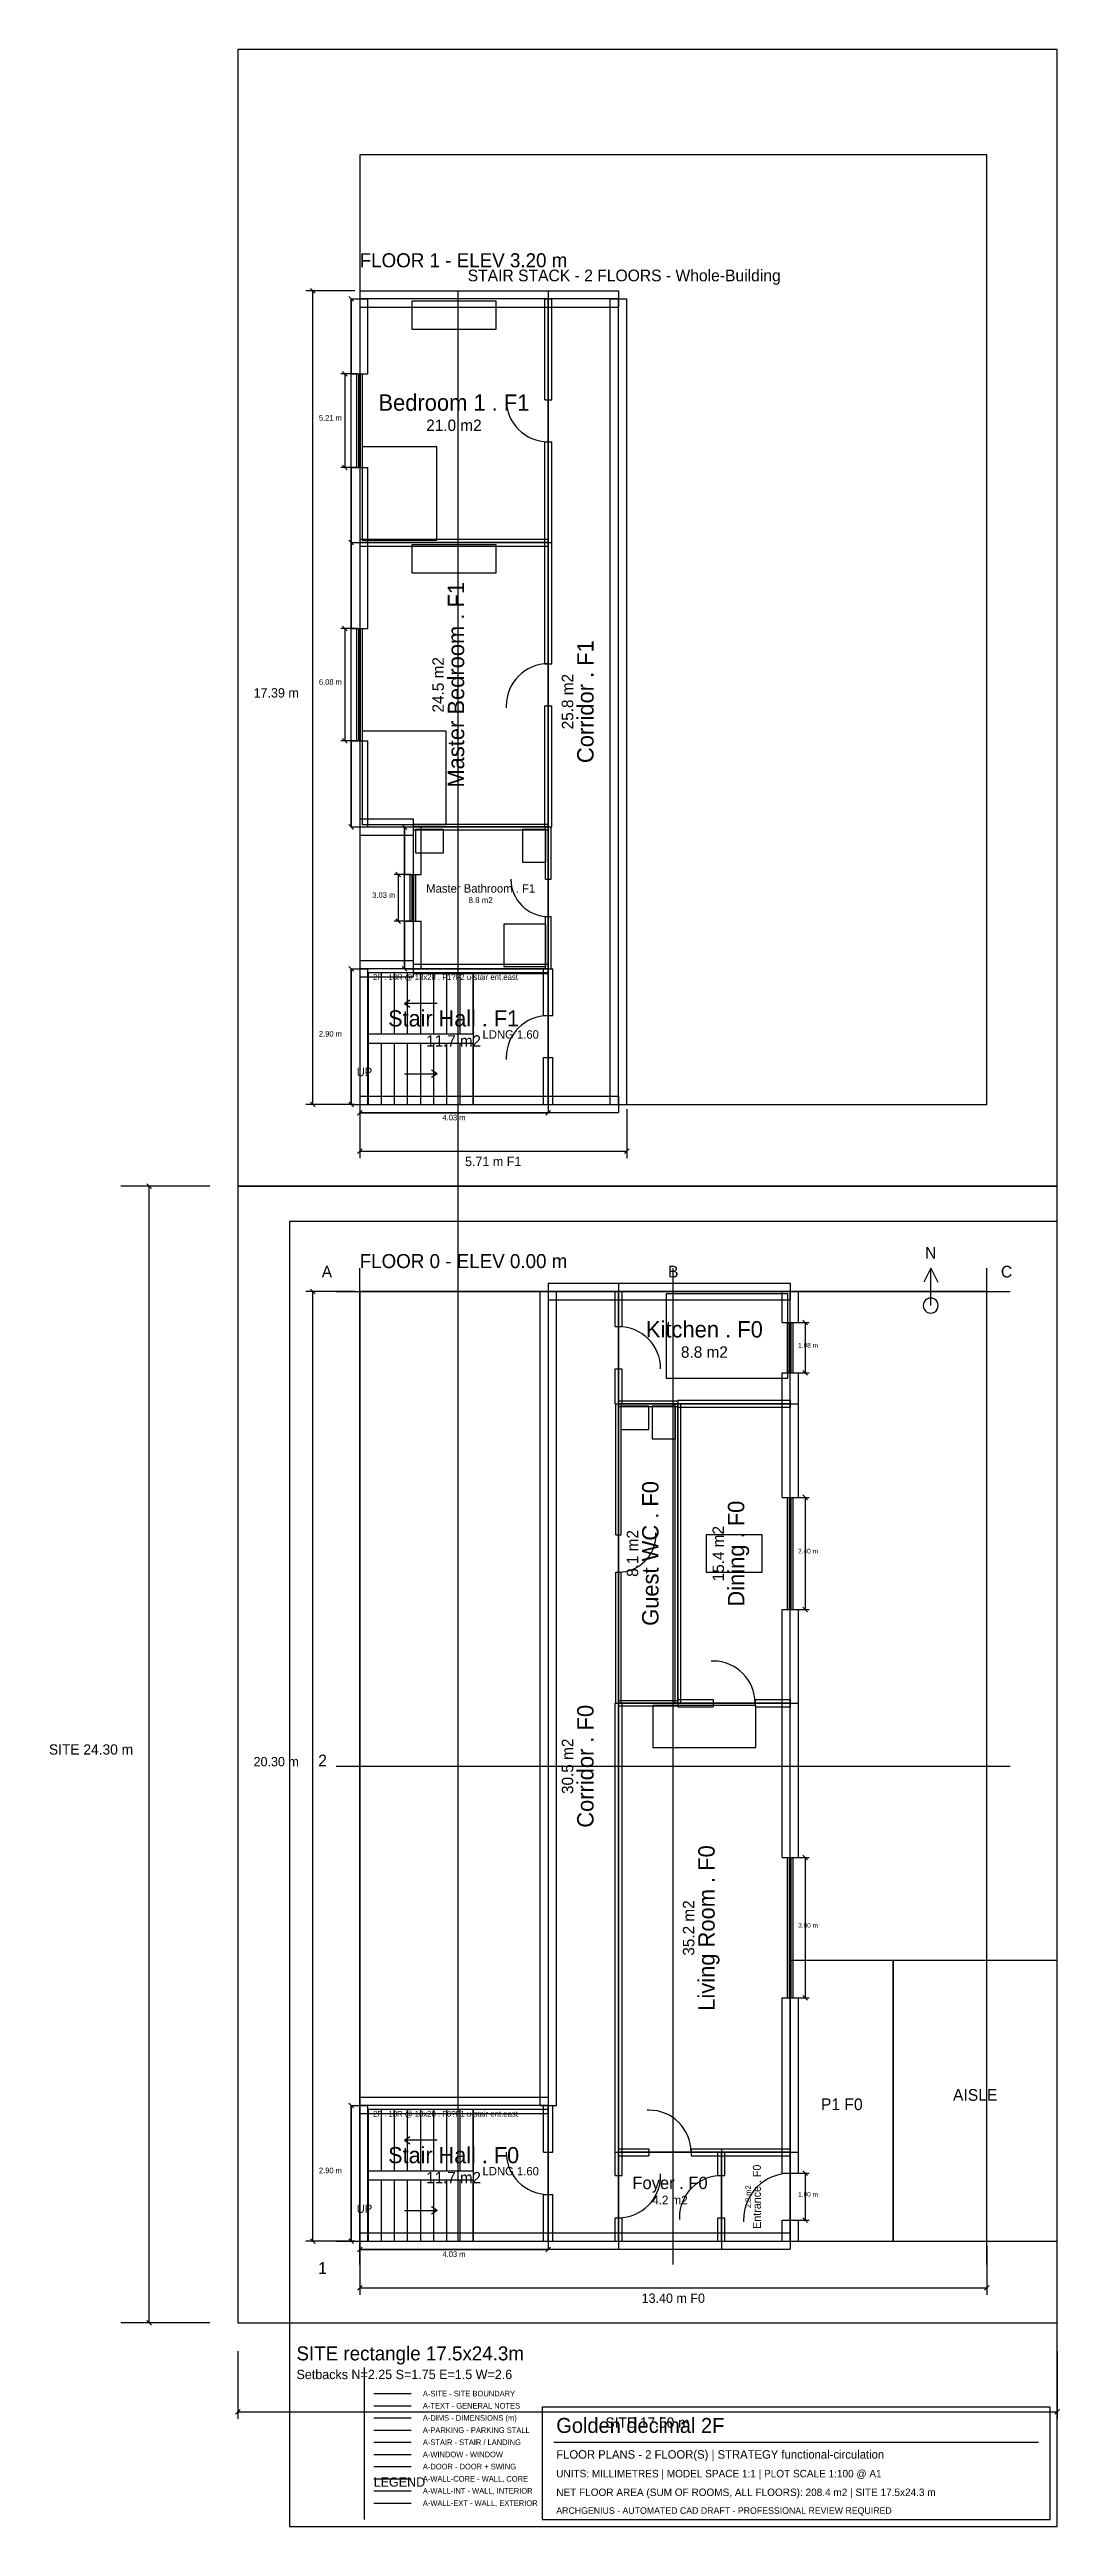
# Model space of a CAD drawing. Extents: x -4025 to 17550, y -4350 to 48600.
import ezdxf
from ezdxf.enums import TextEntityAlignment as Align

# ---------------------------------------------------------------- set-up
doc = ezdxf.new("R2010")
doc.units = 0
doc.linetypes.add('CENTER', pattern=[0])
doc.linetypes.add('DASHED', pattern=[0])
for name, color, linetype in [('A-AXIS', 1, 'CENTER'), ('A-AXIS-TEXT', 1, 'CONTINUOUS'), ('A-BLDG-OUT', 9, 'DASHED'), ('A-DIMS', 2, 'CONTINUOUS'), ('A-DOOR', 3, 'CONTINUOUS'), ('A-FLOOR-0-A-BLDG-OUT', 9, 'DASHED'), ('A-FLOOR-0-A-DIMS', 2, 'CONTINUOUS'), ('A-FLOOR-0-A-DOOR', 3, 'CONTINUOUS'), ('A-FLOOR-0-A-FURN', 8, 'CONTINUOUS'), ('A-FLOOR-0-A-PARKING', 8, 'CONTINUOUS'), ('A-FLOOR-0-A-ROOM', 7, 'CONTINUOUS'), ('A-FLOOR-0-A-SANITARY', 3, 'CONTINUOUS'), ('A-FLOOR-0-A-SETBACK', 2, 'DASHED'), ('A-FLOOR-0-A-SITE', 3, 'DASHED'), ('A-FLOOR-0-A-STAIR', 6, 'CONTINUOUS'), ('A-FLOOR-0-A-STAIR-DIR', 6, 'CONTINUOUS'), ('A-FLOOR-0-A-STAIR-TREAD', 8, 'CONTINUOUS'), ('A-FLOOR-0-A-TEXT', 7, 'CONTINUOUS'), ('A-FLOOR-0-A-WALL-CORE', 7, 'CONTINUOUS'), ('A-FLOOR-0-A-WALL-EXT', 7, 'CONTINUOUS'), ('A-FLOOR-0-A-WALL-INT', 7, 'CONTINUOUS'), ('A-FLOOR-0-A-WALL-SERVICE', 7, 'CONTINUOUS'), ('A-FLOOR-0-A-WINDOW', 4, 'CONTINUOUS'), ('A-FLOOR-1-A-BLDG-OUT', 9, 'DASHED'), ('A-FLOOR-1-A-DIMS', 2, 'CONTINUOUS'), ('A-FLOOR-1-A-DOOR', 3, 'CONTINUOUS'), ('A-FLOOR-1-A-FURN', 8, 'CONTINUOUS'), ('A-FLOOR-1-A-ROOM', 7, 'CONTINUOUS'), ('A-FLOOR-1-A-SANITARY', 3, 'CONTINUOUS'), ('A-FLOOR-1-A-SETBACK', 2, 'DASHED'), ('A-FLOOR-1-A-SITE', 3, 'DASHED'), ('A-FLOOR-1-A-STAIR', 6, 'CONTINUOUS'), ('A-FLOOR-1-A-STAIR-DIR', 6, 'CONTINUOUS'), ('A-FLOOR-1-A-STAIR-TREAD', 8, 'CONTINUOUS'), ('A-FLOOR-1-A-TEXT', 7, 'CONTINUOUS'), ('A-FLOOR-1-A-WALL-CORE', 7, 'CONTINUOUS'), ('A-FLOOR-1-A-WALL-EXT', 7, 'CONTINUOUS'), ('A-FLOOR-1-A-WALL-INT', 7, 'CONTINUOUS'), ('A-FLOOR-1-A-WALL-SERVICE', 7, 'CONTINUOUS'), ('A-FLOOR-1-A-WINDOW', 4, 'CONTINUOUS'), ('A-FURN', 8, 'CONTINUOUS'), ('A-GRID', 1, 'CENTER'), ('A-NORTH', 7, 'CONTINUOUS'), ('A-PARKING', 8, 'CONTINUOUS'), ('A-ROOM', 7, 'CONTINUOUS'), ('A-SANITARY', 3, 'CONTINUOUS'), ('A-SETBACK', 2, 'DASHED'), ('A-SITE', 3, 'DASHED'), ('A-STAIR', 6, 'CONTINUOUS'), ('A-STAIR-DIR', 6, 'CONTINUOUS'), ('A-STAIR-TREAD', 8, 'CONTINUOUS'), ('A-TEXT', 7, 'CONTINUOUS'), ('A-TITLE', 7, 'CONTINUOUS'), ('A-WALL-CORE', 7, 'CONTINUOUS'), ('A-WALL-EXT', 7, 'CONTINUOUS'), ('A-WALL-INT', 7, 'CONTINUOUS'), ('A-WALL-SERVICE', 7, 'CONTINUOUS'), ('A-WINDOW', 4, 'CONTINUOUS')]:
    doc.layers.add(name, color=color, linetype=linetype)

msp = doc.modelspace()

# ---------------------------------------------------------------- linework, layer by layer
at = {"layer": 'A-AXIS'}
for p, q in [((9300, 1250), (9300, 22550)), ((2100, 11900), (16500, 11900))]:
    msp.add_line(p, q, dxfattribs=at)
at = {"layer": 'A-BLDG-OUT'}
msp.add_lwpolyline([(2600, 1750), (16000, 1750), (16000, 22050), (2600, 22050)], close=True, dxfattribs=at)
at = {"layer": 'A-DIMS'}
for p, q in [((-600, 24300), (-2500, 24300)), ((-1850, 24250), (-1950, 24350)), ((-1900, 0), (-1900, 24300)), ((2500, 22050), (1450, 22050)), ((1650, 22000), (1550, 22100)), ((1600, 1750), (1600, 22050)), ((11850, 21390), (12200, 21390)), ((12170, 21340), (12070, 21440)), ((12120, 21390), (12120, 20310)), ((11850, 20310), (12200, 20310)), ((12170, 20260), (12070, 20360)), ((11850, 17650), (12200, 17650)), ((12170, 17600), (12070, 17700)), ((12120, 17650), (12120, 15250)), ((11850, 15250), (12200, 15250)), ((12170, 15200), (12070, 15300)), ((11850, 9950), (12200, 9950)), ((12170, 9900), (12070, 10000)), ((12120, 9950), (12120, 6950)), ((11850, 6950), (12200, 6950)), ((12170, 6900), (12070, 7000)), ((2470, 4600), (2370, 4700)), ((2420, 1750), (2420, 4650)), ((11850, 3200), (12200, 3200)), ((12170, 3150), (12070, 3250)), ((12120, 3200), (12120, 2200)), ((11850, 2200), (12200, 2200)), ((12170, 2150), (12070, 2250)), ((2500, 1750), (1450, 1750)), ((1650, 1700), (1550, 1800)), ((2470, 1700), (2370, 1800)), ((2550, 1520), (2650, 1620)), ((2600, 1650), (2600, 600)), ((6580, 1520), (6680, 1620)), ((16000, 1650), (16000, 600)), ((2600, 1570), (6630, 1570)), ((2550, 700), (2650, 800)), ((2600, 750), (16000, 750)), ((15950, 700), (16050, 800)), ((-600, 0), (-2500, 0)), ((-1850, -50), (-1950, 50)), ((0, -600), (0, -2050)), ((17500, -600), (17500, -2050)), ((-50, -1950), (50, -1850)), ((0, -1900), (17500, -1900)), ((2900, -2030), (3700, -2030)), ((17450, -1950), (17550, -1850))]:
    msp.add_line(p, q, dxfattribs=at)
at = {"layer": 'A-DOOR'}
for p, q in [((8130, 20400), (8130, 21300)), ((9030, 20400), (9030, 20440)), ((8130, 16850), (8130, 16050)), ((8930, 16850), (8930, 16890)), ((10150, 14150), (10110, 14150)), ((10150, 13250), (11050, 13250)), ((8780, 4550), (8740, 4550)), ((5730, 3650), (5730, 3610)), ((6630, 3650), (6630, 2750)), ((8780, 3650), (9680, 3650)), ((9030, 3150), (9030, 3190)), ((11800, 2200), (11800, 3200)), ((8130, 3150), (8130, 2250)), ((10330, 2250), (10330, 3150)), ((9430, 2250), (9430, 2210)), ((10800, 2200), (10800, 2160)), ((2900, -3070), (3700, -3070))]:
    msp.add_line(p, q, dxfattribs=at)
for centre, radius, start, end in [((8130, 20400), 900, 0, 90), ((8130, 16850), 800, 270, 0), ((10150, 13250), 900, 0, 90), ((8780, 3650), 900, 0, 90), ((6630, 3650), 900, 180, 270), ((11800, 2200), 1000, 90, 180), ((8130, 3150), 900, 270, 0), ((10330, 2250), 900, 90, 180)]:
    msp.add_arc(centre, radius, start, end, dxfattribs=at)
at = {"layer": 'A-FLOOR-0-A-BLDG-OUT'}
msp.add_lwpolyline([(2600, 1750), (16000, 1750), (16000, 22050), (2600, 22050)], close=True, dxfattribs=at)
at = {"layer": 'A-FLOOR-0-A-DIMS'}
for p, q in [((-600, 24300), (-2500, 24300)), ((-1850, 24250), (-1950, 24350)), ((-1900, 0), (-1900, 24300)), ((2500, 22050), (1450, 22050)), ((1650, 22000), (1550, 22100)), ((1600, 1750), (1600, 22050)), ((11850, 21390), (12200, 21390)), ((12170, 21340), (12070, 21440)), ((12120, 21390), (12120, 20310)), ((11850, 20310), (12200, 20310)), ((12170, 20260), (12070, 20360)), ((11850, 17650), (12200, 17650)), ((12170, 17600), (12070, 17700)), ((12120, 17650), (12120, 15250)), ((11850, 15250), (12200, 15250)), ((12170, 15200), (12070, 15300)), ((11850, 9950), (12200, 9950)), ((12170, 9900), (12070, 10000)), ((12120, 9950), (12120, 6950)), ((11850, 6950), (12200, 6950)), ((12170, 6900), (12070, 7000)), ((2470, 4600), (2370, 4700)), ((2420, 1750), (2420, 4650)), ((11850, 3200), (12200, 3200)), ((12170, 3150), (12070, 3250)), ((12120, 3200), (12120, 2200)), ((11850, 2200), (12200, 2200)), ((12170, 2150), (12070, 2250)), ((2500, 1750), (1450, 1750)), ((1650, 1700), (1550, 1800)), ((2470, 1700), (2370, 1800)), ((2550, 1520), (2650, 1620)), ((2600, 1650), (2600, 600)), ((6580, 1520), (6680, 1620)), ((16000, 1650), (16000, 600)), ((2600, 1570), (6630, 1570)), ((2550, 700), (2650, 800)), ((2600, 750), (16000, 750)), ((15950, 700), (16050, 800)), ((-600, 0), (-2500, 0)), ((-1850, -50), (-1950, 50)), ((0, -600), (0, -2050)), ((17500, -600), (17500, -2050)), ((-50, -1950), (50, -1850)), ((0, -1900), (17500, -1900)), ((2900, -2030), (3700, -2030)), ((17450, -1950), (17550, -1850))]:
    msp.add_line(p, q, dxfattribs=at)
at = {"layer": 'A-FLOOR-0-A-DOOR'}
for p, q in [((8130, 20400), (8130, 21300)), ((9030, 20400), (9030, 20440)), ((8130, 16850), (8130, 16050)), ((8930, 16850), (8930, 16890)), ((10150, 14150), (10110, 14150)), ((10150, 13250), (11050, 13250)), ((8780, 4550), (8740, 4550)), ((5730, 3650), (5730, 3610)), ((6630, 3650), (6630, 2750)), ((8780, 3650), (9680, 3650)), ((9030, 3150), (9030, 3190)), ((11800, 2200), (11800, 3200)), ((8130, 3150), (8130, 2250)), ((10330, 2250), (10330, 3150)), ((9430, 2250), (9430, 2210)), ((10800, 2200), (10800, 2160)), ((2900, -3070), (3700, -3070))]:
    msp.add_line(p, q, dxfattribs=at)
for centre, radius, start, end in [((8130, 20400), 900, 0, 90), ((8130, 16850), 800, 270, 0), ((10150, 13250), 900, 0, 90), ((8780, 3650), 900, 0, 90), ((6630, 3650), 900, 180, 270), ((11800, 2200), 1000, 90, 180), ((8130, 3150), 900, 270, 0), ((10330, 2250), 900, 90, 180)]:
    msp.add_arc(centre, radius, start, end, dxfattribs=at)
at = {"layer": 'A-FLOOR-0-A-FURN'}
for p, q in [((11750, 22000), (9150, 22000)), ((9150, 22000), (9150, 20200)), ((11750, 20200), (11750, 22000)), ((9150, 20200), (11750, 20200)), ((11200, 16850), (10000, 16850)), ((10000, 16850), (10000, 16050)), ((11200, 16050), (11200, 16850)), ((10000, 16050), (11200, 16050)), ((11065, 13200), (8865, 13200)), ((8865, 13200), (8865, 12300)), ((11065, 12300), (11065, 13200)), ((8865, 12300), (11065, 12300))]:
    msp.add_line(p, q, dxfattribs=at)
at = {"layer": 'A-FLOOR-0-A-PARKING'}
for p, q in [((14000, 7750), (11800, 7750)), ((11800, 7750), (11800, 1750)), ((14000, 1750), (14000, 7750)), ((11800, 1750), (14000, 1750)), ((2900, -2290), (3700, -2290))]:
    msp.add_line(p, q, dxfattribs=at)
msp.add_lwpolyline([(14000, 1750), (17500, 1750), (17500, 7750), (14000, 7750)], close=True, dxfattribs=at)
at = {"layer": 'A-FLOOR-0-A-ROOM'}
for points in [[(6630, 1750), (8130, 1750), (8130, 22050), (6630, 22050)], [(8130, 19650), (11800, 19650), (11800, 22050), (8130, 22050)], [(8130, 13250), (9400, 13250), (9400, 19650), (8130, 19650)], [(9400, 13250), (11800, 13250), (11800, 19650), (9400, 19650)], [(8130, 3650), (11800, 3650), (11800, 13250), (8130, 13250)], [(2600, 1750), (6630, 1750), (6630, 4650), (2600, 4650)], [(8130, 1750), (10330, 1750), (10330, 3650), (8130, 3650)], [(10330, 1750), (11800, 1750), (11800, 3650), (10330, 3650)]]:
    msp.add_lwpolyline(points, close=True, dxfattribs=at)
at = {"layer": 'A-FLOOR-0-A-SANITARY'}
for p, q in [((8780, 19600), (8180, 19600)), ((8180, 19600), (8180, 19100)), ((8780, 19100), (8780, 19600)), ((9350, 19600), (8850, 19600)), ((8850, 19600), (8850, 18900)), ((9350, 18900), (9350, 19600)), ((8180, 19100), (8780, 19100)), ((8850, 18900), (9350, 18900))]:
    msp.add_line(p, q, dxfattribs=at)
at = {"layer": 'A-FLOOR-0-A-SETBACK'}
msp.add_lwpolyline([(2600, 1750), (16000, 1750), (16000, 22050), (2600, 22050)], close=True, dxfattribs=at)
at = {"layer": 'A-FLOOR-0-A-SITE'}
msp.add_line((2900, -1510), (3700, -1510), dxfattribs=at)
msp.add_lwpolyline([(0, 0), (17500, 0), (17500, 24300), (0, 24300)], close=True, dxfattribs=at)
at = {"layer": 'A-FLOOR-0-A-STAIR'}
for p, q in [((6630, 4560), (2785, 4560)), ((2785, 4560), (2785, 1750)), ((6630, 1750), (6630, 4560)), ((2785, 1750), (6630, 1750)), ((2900, -2550), (3700, -2550))]:
    msp.add_line(p, q, dxfattribs=at)
for points in [[(2785, 3255), (5025, 3255), (5025, 4560), (2785, 4560)], [(2785, 1750), (5025, 1750), (5025, 3055), (2785, 3055)]]:
    msp.add_lwpolyline(points, dxfattribs=at)
msp.add_lwpolyline([(5025, 1750), (6630, 1750), (6630, 4560), (5025, 4560)], close=True, dxfattribs=at)
at = {"layer": 'A-FLOOR-0-A-STAIR-DIR'}
for p, q in [((3555, 3907.5), (3675, 3987.5)), ((4255, 3907.5), (3555, 3907.5)), ((3555, 3907.5), (3675, 3827.5)), ((3555, 2402.5), (4255, 2402.5)), ((4255, 2402.5), (4135, 2482.5)), ((4255, 2402.5), (4135, 2322.5))]:
    msp.add_line(p, q, dxfattribs=at)
at = {"layer": 'A-FLOOR-0-A-STAIR-TREAD'}
for p, q in [((3065, 3255), (3065, 4560)), ((3345, 3255), (3345, 4560)), ((3625, 3255), (3625, 4560)), ((3905, 3255), (3905, 4560)), ((4185, 3255), (4185, 4560)), ((4465, 3255), (4465, 4560)), ((4745, 3255), (4745, 4560)), ((3065, 1750), (3065, 3055)), ((3345, 1750), (3345, 3055)), ((3625, 1750), (3625, 3055)), ((3905, 1750), (3905, 3055)), ((4185, 1750), (4185, 3055)), ((4465, 1750), (4465, 3055)), ((4745, 1750), (4745, 3055))]:
    msp.add_line(p, q, dxfattribs=at)
at = {"layer": 'A-FLOOR-0-A-TEXT'}
msp.add_line((2900, -1770), (3700, -1770), dxfattribs=at)
at = {"layer": 'A-FLOOR-0-A-WALL-CORE'}
for p, q in [((6530, 3650), (6530, 4650)), ((6530, 4650), (6730, 4650)), ((6730, 3650), (6730, 4650)), ((6530, 3650), (6730, 3650)), ((6530, 1750), (6530, 2750)), ((6530, 2750), (6730, 2750)), ((6730, 1750), (6730, 2750)), ((6530, 1750), (6730, 1750)), ((2900, -3330), (3700, -3330))]:
    msp.add_line(p, q, dxfattribs=at)
at = {"layer": 'A-FLOOR-0-A-WALL-EXT'}
for p, q in [((6455, 4650), (6455, 22050)), ((6455, 22050), (6805, 22050)), ((6630, 22225), (8130, 22225)), ((6630, 22225), (6630, 21875)), ((6630, 21875), (8130, 21875)), ((6805, 4650), (6805, 22050)), ((8130, 22225), (8130, 21875)), ((8130, 22225), (11800, 22225)), ((8130, 21875), (11800, 21875)), ((11625, 21390), (11625, 22050)), ((11625, 22050), (11975, 22050)), ((11800, 22225), (11800, 21875)), ((11975, 21390), (11975, 22050)), ((11625, 21390), (11975, 21390)), ((11625, 19650), (11625, 20310)), ((11625, 20310), (11975, 20310)), ((11975, 19650), (11975, 20310)), ((11625, 17650), (11625, 19650)), ((11625, 19650), (11975, 19650)), ((11975, 17650), (11975, 19650)), ((11625, 17650), (11975, 17650)), ((11625, 13250), (11625, 15250)), ((11625, 15250), (11975, 15250)), ((11975, 13250), (11975, 15250)), ((11625, 9950), (11625, 13250)), ((11625, 13250), (11975, 13250)), ((11975, 9950), (11975, 13250)), ((11625, 9950), (11975, 9950)), ((11625, 3650), (11625, 6950)), ((11625, 6950), (11975, 6950)), ((11975, 3650), (11975, 6950)), ((2600, 4825), (6630, 4825)), ((2600, 4825), (2600, 4475)), ((6630, 4825), (6630, 4475)), ((2425, 1750), (2425, 4650)), ((2425, 4650), (2775, 4650)), ((2600, 4475), (6630, 4475)), ((2775, 1750), (2775, 4650)), ((6455, 4650), (6805, 4650)), ((11625, 3200), (11625, 3650)), ((11625, 3650), (11975, 3650)), ((11625, 3200), (11975, 3200)), ((11975, 3200), (11975, 3650)), ((11625, 1750), (11625, 2200)), ((11625, 2200), (11975, 2200)), ((11975, 1750), (11975, 2200)), ((2425, 1750), (2775, 1750)), ((2600, 1925), (6630, 1925)), ((2600, 1925), (2600, 1575)), ((6630, 1925), (6630, 1575)), ((6630, 1925), (8130, 1925)), ((8130, 1925), (8130, 1575)), ((8130, 1925), (10330, 1925)), ((10330, 1925), (10330, 1575)), ((10330, 1925), (11800, 1925)), ((11625, 1750), (11975, 1750)), ((11800, 1925), (11800, 1575)), ((2600, 1575), (6630, 1575)), ((6630, 1575), (8130, 1575)), ((8130, 1575), (10330, 1575)), ((10330, 1575), (11800, 1575)), ((2900, -3850), (3700, -3850))]:
    msp.add_line(p, q, dxfattribs=at)
at = {"layer": 'A-FLOOR-0-A-WALL-INT'}
for p, q in [((8055, 21300), (8055, 22050)), ((8055, 22050), (8205, 22050)), ((8205, 21300), (8205, 22050)), ((8055, 21300), (8205, 21300)), ((8055, 19650), (8055, 20400)), ((8055, 20400), (8205, 20400)), ((8205, 19650), (8205, 20400)), ((8055, 19650), (8205, 19650)), ((9400, 19725), (11800, 19725)), ((9400, 19725), (9400, 19575)), ((11800, 19725), (11800, 19575)), ((9400, 19575), (11800, 19575)), ((8055, 3650), (8055, 13250)), ((8055, 13250), (8205, 13250)), ((8205, 3650), (8205, 13250)), ((9400, 13325), (10150, 13325)), ((9400, 13325), (9400, 13175)), ((10150, 13325), (10150, 13175)), ((11050, 13325), (11800, 13325)), ((11050, 13325), (11050, 13175)), ((11800, 13325), (11800, 13175)), ((9400, 13175), (10150, 13175)), ((11050, 13175), (11800, 13175)), ((8130, 3725), (8780, 3725)), ((8130, 3725), (8130, 3575)), ((8780, 3725), (8780, 3575)), ((9680, 3725), (10330, 3725)), ((9680, 3725), (9680, 3575)), ((10330, 3725), (10330, 3575)), ((10330, 3725), (11800, 3725)), ((11800, 3725), (11800, 3575)), ((8055, 3150), (8055, 3650)), ((8055, 3650), (8205, 3650)), ((8130, 3575), (8780, 3575)), ((8205, 3150), (8205, 3650)), ((9680, 3575), (10330, 3575)), ((10255, 3150), (10255, 3650)), ((10255, 3650), (10405, 3650)), ((10330, 3575), (11800, 3575)), ((10405, 3150), (10405, 3650)), ((8055, 3150), (8205, 3150)), ((10255, 3150), (10405, 3150)), ((8055, 1750), (8055, 2250)), ((8055, 2250), (8205, 2250)), ((8205, 1750), (8205, 2250)), ((10255, 1750), (10255, 2250)), ((10255, 2250), (10405, 2250)), ((10405, 1750), (10405, 2250)), ((8055, 1750), (8205, 1750)), ((10255, 1750), (10405, 1750)), ((2900, -3590), (3700, -3590))]:
    msp.add_line(p, q, dxfattribs=at)
at = {"layer": 'A-FLOOR-0-A-WALL-SERVICE'}
for p, q in [((8070, 16850), (8070, 19650)), ((8070, 19650), (8190, 19650)), ((8130, 19710), (9400, 19710)), ((8130, 19710), (8130, 19590)), ((8190, 16850), (8190, 19650)), ((9340, 13250), (9340, 19650)), ((9340, 19650), (9460, 19650)), ((9400, 19710), (9400, 19590)), ((9460, 13250), (9460, 19650)), ((8130, 19590), (9400, 19590)), ((8070, 16850), (8190, 16850)), ((8070, 13250), (8070, 16050)), ((8070, 16050), (8190, 16050)), ((8190, 13250), (8190, 16050)), ((8070, 13250), (8190, 13250)), ((8130, 13310), (9400, 13310)), ((8130, 13310), (8130, 13190)), ((9340, 13250), (9460, 13250)), ((9400, 13310), (9400, 13190)), ((8130, 13190), (9400, 13190))]:
    msp.add_line(p, q, dxfattribs=at)
at = {"layer": 'A-FLOOR-0-A-WINDOW'}
for p, q in [((11740, 20310), (11740, 21390)), ((11780, 20310), (11780, 21390)), ((11820, 20310), (11820, 21390)), ((11860, 20310), (11860, 21390)), ((11740, 15250), (11740, 17650)), ((11780, 15250), (11780, 17650)), ((11820, 15250), (11820, 17650)), ((11860, 15250), (11860, 17650)), ((11740, 6950), (11740, 9950)), ((11780, 6950), (11780, 9950)), ((11820, 6950), (11820, 9950)), ((11860, 6950), (11860, 9950)), ((2900, -2810), (3700, -2810))]:
    msp.add_line(p, q, dxfattribs=at)
at = {"layer": 'A-FLOOR-1-A-BLDG-OUT'}
msp.add_lwpolyline([(2600, 26050), (16000, 26050), (16000, 46350), (2600, 46350)], close=True, dxfattribs=at)
at = {"layer": 'A-FLOOR-1-A-DIMS'}
for p, q in [((2500, 43445), (1450, 43445)), ((1650, 43395), (1550, 43495)), ((1600, 26050), (1600, 43445)), ((2470, 43220), (2370, 43320)), ((2420, 38060), (2420, 43270)), ((2550, 41665), (2200, 41665)), ((2330, 41615), (2230, 41715)), ((2280, 41665), (2280, 39665)), ((2330, 39615), (2230, 39715)), ((2550, 39665), (2200, 39665)), ((2470, 38010), (2370, 38110)), ((2420, 31980), (2420, 38060)), ((2550, 36220), (2200, 36220)), ((2330, 36170), (2230, 36270)), ((2280, 36220), (2280, 33820)), ((2550, 33820), (2200, 33820)), ((2330, 33770), (2230, 33870)), ((2470, 31930), (2370, 32030)), ((3610, 31930), (3510, 32030)), ((3560, 28950), (3560, 31980)), ((3690, 30965), (3340, 30965)), ((3470, 30915), (3370, 31015)), ((3420, 30965), (3420, 29965)), ((3690, 29965), (3340, 29965)), ((3470, 29915), (3370, 30015)), ((2470, 28900), (2370, 29000)), ((2420, 26050), (2420, 28950)), ((3610, 28900), (3510, 29000)), ((2500, 26050), (1450, 26050)), ((1650, 26000), (1550, 26100)), ((2470, 26000), (2370, 26100)), ((2600, 25950), (2600, 24900)), ((8305, 25950), (8305, 24900)), ((2550, 25820), (2650, 25920)), ((2600, 25870), (6630, 25870)), ((6580, 25820), (6680, 25920)), ((2550, 25000), (2650, 25100)), ((2600, 25050), (8305, 25050)), ((8255, 25000), (8355, 25100))]:
    msp.add_line(p, q, dxfattribs=at)
at = {"layer": 'A-FLOOR-1-A-DOOR'}
for p, q in [((5730, 41115), (5730, 41075)), ((6630, 41115), (6630, 40215)), ((6630, 34570), (6630, 35470)), ((5730, 34570), (5730, 34530)), ((5830, 30865), (5830, 30825)), ((6630, 30865), (6630, 30065)), ((6630, 27050), (6630, 27950)), ((5730, 27050), (5730, 27010))]:
    msp.add_line(p, q, dxfattribs=at)
for centre, radius, start, end in [((6630, 41115), 900, 180, 270), ((6630, 34570), 900, 90, 180), ((6630, 30865), 800, 180, 270), ((6630, 27050), 900, 90, 180)]:
    msp.add_arc(centre, radius, start, end, dxfattribs=at)
at = {"layer": 'A-FLOOR-1-A-FURN'}
for p, q in [((5515, 43220), (3715, 43220)), ((3715, 43220), (3715, 42620)), ((5515, 42620), (5515, 43220)), ((3715, 42620), (5515, 42620)), ((4250, 40110), (2650, 40110)), ((2650, 40110), (2650, 38110)), ((4250, 38110), (4250, 40110)), ((2650, 38110), (4250, 38110)), ((5515, 38010), (3715, 38010)), ((3715, 38010), (3715, 37410)), ((5515, 37410), (5515, 38010)), ((3715, 37410), (5515, 37410)), ((4450, 34030), (2650, 34030)), ((2650, 34030), (2650, 32030)), ((4450, 32030), (4450, 34030)), ((2650, 32030), (4450, 32030))]:
    msp.add_line(p, q, dxfattribs=at)
at = {"layer": 'A-FLOOR-1-A-ROOM'}
for points in [[(2600, 38060), (6630, 38060), (6630, 43270), (2600, 43270)], [(6630, 26050), (8130, 26050), (8130, 43270), (6630, 43270)], [(2600, 31980), (6630, 31980), (6630, 38060), (2600, 38060)], [(3740, 28950), (6630, 28950), (6630, 31980), (3740, 31980)], [(2600, 26050), (6630, 26050), (6630, 28950), (2600, 28950)]]:
    msp.add_lwpolyline(points, close=True, dxfattribs=at)
at = {"layer": 'A-FLOOR-1-A-SANITARY'}
for p, q in [((4390, 31930), (3790, 31930)), ((3790, 31930), (3790, 31430)), ((4390, 31430), (4390, 31930)), ((6580, 31930), (6080, 31930)), ((6080, 31930), (6080, 31230)), ((6580, 31230), (6580, 31930)), ((3790, 31430), (4390, 31430)), ((6080, 31230), (6580, 31230)), ((6580, 29900), (5680, 29900)), ((5680, 29900), (5680, 29000)), ((6580, 29000), (6580, 29900)), ((5680, 29000), (6580, 29000))]:
    msp.add_line(p, q, dxfattribs=at)
at = {"layer": 'A-FLOOR-1-A-SETBACK'}
msp.add_lwpolyline([(2600, 26050), (16000, 26050), (16000, 46350), (2600, 46350)], close=True, dxfattribs=at)
at = {"layer": 'A-FLOOR-1-A-SITE'}
msp.add_lwpolyline([(0, 24300), (17500, 24300), (17500, 48600), (0, 48600)], close=True, dxfattribs=at)
at = {"layer": 'A-FLOOR-1-A-STAIR'}
for p, q in [((6630, 28860), (2785, 28860)), ((2785, 28860), (2785, 26050)), ((6630, 26050), (6630, 28860)), ((2785, 26050), (6630, 26050))]:
    msp.add_line(p, q, dxfattribs=at)
for points in [[(2785, 27555), (5025, 27555), (5025, 28860), (2785, 28860)], [(2785, 26050), (5025, 26050), (5025, 27355), (2785, 27355)]]:
    msp.add_lwpolyline(points, dxfattribs=at)
msp.add_lwpolyline([(5025, 26050), (6630, 26050), (6630, 28860), (5025, 28860)], close=True, dxfattribs=at)
at = {"layer": 'A-FLOOR-1-A-STAIR-DIR'}
for p, q in [((3555, 28207.5), (3675, 28287.5)), ((4255, 28207.5), (3555, 28207.5)), ((3555, 28207.5), (3675, 28127.5)), ((3555, 26702.5), (4255, 26702.5)), ((4255, 26702.5), (4135, 26782.5)), ((4255, 26702.5), (4135, 26622.5))]:
    msp.add_line(p, q, dxfattribs=at)
at = {"layer": 'A-FLOOR-1-A-STAIR-TREAD'}
for p, q in [((3065, 27555), (3065, 28860)), ((3345, 27555), (3345, 28860)), ((3625, 27555), (3625, 28860)), ((3905, 27555), (3905, 28860)), ((4185, 27555), (4185, 28860)), ((4465, 27555), (4465, 28860)), ((4745, 27555), (4745, 28860)), ((3065, 26050), (3065, 27355)), ((3345, 26050), (3345, 27355)), ((3625, 26050), (3625, 27355)), ((3905, 26050), (3905, 27355)), ((4185, 26050), (4185, 27355)), ((4465, 26050), (4465, 27355)), ((4745, 26050), (4745, 27355))]:
    msp.add_line(p, q, dxfattribs=at)
at = {"layer": 'A-FLOOR-1-A-WALL-CORE'}
for p, q in [((3740, 29050), (6630, 29050)), ((3740, 29050), (3740, 28850)), ((3740, 28850), (6630, 28850)), ((6530, 27950), (6530, 28950)), ((6530, 28950), (6730, 28950)), ((6630, 29050), (6630, 28850)), ((6730, 27950), (6730, 28950)), ((6530, 27950), (6730, 27950)), ((6530, 26050), (6530, 27050)), ((6530, 27050), (6730, 27050)), ((6730, 26050), (6730, 27050)), ((6530, 26050), (6730, 26050))]:
    msp.add_line(p, q, dxfattribs=at)
at = {"layer": 'A-FLOOR-1-A-WALL-EXT'}
for p, q in [((2600, 43445), (6630, 43445)), ((2600, 43445), (2600, 43095)), ((6630, 43445), (6630, 43095)), ((6630, 43445), (8130, 43445)), ((8130, 43445), (8130, 43095)), ((2425, 41665), (2425, 43270)), ((2425, 43270), (2775, 43270)), ((2600, 43095), (6630, 43095)), ((2775, 41665), (2775, 43270)), ((6630, 43095), (8130, 43095)), ((7955, 26050), (7955, 43270)), ((7955, 43270), (8305, 43270)), ((8305, 26050), (8305, 43270)), ((2425, 41665), (2775, 41665)), ((2425, 38060), (2425, 39665)), ((2425, 39665), (2775, 39665)), ((2775, 38060), (2775, 39665)), ((2425, 36220), (2425, 38060)), ((2425, 38060), (2775, 38060)), ((2775, 36220), (2775, 38060)), ((2425, 36220), (2775, 36220)), ((2425, 31980), (2425, 33820)), ((2425, 33820), (2775, 33820)), ((2775, 31980), (2775, 33820)), ((2425, 31980), (2775, 31980)), ((2600, 32155), (3740, 32155)), ((2600, 32155), (2600, 31805)), ((2600, 31805), (3740, 31805)), ((3565, 30965), (3565, 31980)), ((3565, 31980), (3915, 31980)), ((3740, 32155), (3740, 31805)), ((3915, 30965), (3915, 31980)), ((3565, 30965), (3915, 30965)), ((3565, 28950), (3565, 29965)), ((3565, 29965), (3915, 29965)), ((3915, 28950), (3915, 29965)), ((2600, 29125), (3740, 29125)), ((2600, 29125), (2600, 28775)), ((3740, 29125), (3740, 28775)), ((2425, 26050), (2425, 28950)), ((2425, 28950), (2775, 28950)), ((2600, 28775), (3740, 28775)), ((2775, 26050), (2775, 28950)), ((3565, 28950), (3915, 28950)), ((2425, 26050), (2775, 26050)), ((2600, 26225), (6630, 26225)), ((2600, 26225), (2600, 25875)), ((6630, 26225), (6630, 25875)), ((6630, 26225), (8130, 26225)), ((7955, 26050), (8305, 26050)), ((8130, 26225), (8130, 25875)), ((2600, 25875), (6630, 25875)), ((6630, 25875), (8130, 25875))]:
    msp.add_line(p, q, dxfattribs=at)
at = {"layer": 'A-FLOOR-1-A-WALL-INT'}
for p, q in [((6555, 41115), (6555, 43270)), ((6555, 43270), (6705, 43270)), ((6705, 41115), (6705, 43270)), ((6555, 41115), (6705, 41115)), ((6555, 38060), (6555, 40215)), ((6555, 40215), (6705, 40215)), ((6705, 38060), (6705, 40215)), ((2600, 38135), (6630, 38135)), ((2600, 38135), (2600, 37985)), ((6630, 38135), (6630, 37985)), ((2600, 37985), (6630, 37985)), ((6555, 35470), (6555, 38060)), ((6555, 38060), (6705, 38060)), ((6705, 35470), (6705, 38060)), ((6555, 35470), (6705, 35470)), ((6555, 31980), (6555, 34570)), ((6555, 34570), (6705, 34570)), ((6705, 31980), (6705, 34570)), ((6555, 31980), (6705, 31980))]:
    msp.add_line(p, q, dxfattribs=at)
at = {"layer": 'A-FLOOR-1-A-WALL-SERVICE'}
for p, q in [((3740, 32040), (6630, 32040)), ((3740, 32040), (3740, 31920)), ((3740, 31920), (6630, 31920)), ((6570, 30865), (6570, 31980)), ((6570, 31980), (6690, 31980)), ((6630, 32040), (6630, 31920)), ((6690, 30865), (6690, 31980)), ((6570, 30865), (6690, 30865)), ((6570, 28950), (6570, 30065)), ((6570, 30065), (6690, 30065)), ((6690, 28950), (6690, 30065)), ((6570, 28950), (6690, 28950))]:
    msp.add_line(p, q, dxfattribs=at)
at = {"layer": 'A-FLOOR-1-A-WINDOW'}
for p, q in [((2540, 39665), (2540, 41665)), ((2580, 39665), (2580, 41665)), ((2620, 39665), (2620, 41665)), ((2660, 39665), (2660, 41665)), ((2540, 33820), (2540, 36220)), ((2580, 33820), (2580, 36220)), ((2620, 33820), (2620, 36220)), ((2660, 33820), (2660, 36220)), ((3680, 29965), (3680, 30965)), ((3720, 29965), (3720, 30965)), ((3760, 29965), (3760, 30965)), ((3800, 29965), (3800, 30965))]:
    msp.add_line(p, q, dxfattribs=at)
at = {"layer": 'A-FURN'}
for p, q in [((11750, 22000), (9150, 22000)), ((9150, 22000), (9150, 20200)), ((11750, 20200), (11750, 22000)), ((9150, 20200), (11750, 20200)), ((11200, 16850), (10000, 16850)), ((10000, 16850), (10000, 16050)), ((11200, 16050), (11200, 16850)), ((10000, 16050), (11200, 16050)), ((11065, 13200), (8865, 13200)), ((8865, 13200), (8865, 12300)), ((11065, 12300), (11065, 13200)), ((8865, 12300), (11065, 12300))]:
    msp.add_line(p, q, dxfattribs=at)
at = {"layer": 'A-GRID'}
for p, q in [((2600, 1250), (2600, 22550)), ((16000, 1250), (16000, 22550)), ((2100, 22050), (16500, 22050)), ((2100, 1750), (16500, 1750))]:
    msp.add_line(p, q, dxfattribs=at)
at = {"layer": 'A-NORTH'}
for p, q in [((14800, 22550), (14650, 22250)), ((14800, 21750), (14800, 22550)), ((14800, 22550), (14950, 22250)), ((14645.45, 21791.41), (14640, 21750)), ((14640, 21750), (14645.45, 21708.59)), ((14661.44, 21830), (14645.45, 21791.41)), ((14686.86, 21863.14), (14661.44, 21830)), ((14720, 21888.56), (14686.86, 21863.14)), ((14758.59, 21904.55), (14720, 21888.56)), ((14800, 21910), (14758.59, 21904.55)), ((14841.41, 21904.55), (14800, 21910)), ((14880, 21888.56), (14841.41, 21904.55)), ((14913.14, 21863.14), (14880, 21888.56)), ((14938.56, 21830), (14913.14, 21863.14)), ((14954.55, 21791.41), (14938.56, 21830)), ((14960, 21750), (14954.55, 21791.41)), ((14954.55, 21708.59), (14960, 21750)), ((14645.45, 21708.59), (14661.44, 21670)), ((14661.44, 21670), (14686.86, 21636.86)), ((14686.86, 21636.86), (14720, 21611.44)), ((14720, 21611.44), (14758.59, 21595.45)), ((14758.59, 21595.45), (14800, 21590)), ((14800, 21590), (14841.41, 21595.45)), ((14841.41, 21595.45), (14880, 21611.44)), ((14880, 21611.44), (14913.14, 21636.86)), ((14913.14, 21636.86), (14938.56, 21670)), ((14938.56, 21670), (14954.55, 21708.59))]:
    msp.add_line(p, q, dxfattribs=at)
at = {"layer": 'A-PARKING'}
for p, q in [((14000, 7750), (11800, 7750)), ((11800, 7750), (11800, 1750)), ((14000, 1750), (14000, 7750)), ((11800, 1750), (14000, 1750)), ((2900, -2290), (3700, -2290))]:
    msp.add_line(p, q, dxfattribs=at)
msp.add_lwpolyline([(14000, 1750), (17500, 1750), (17500, 7750), (14000, 7750)], close=True, dxfattribs=at)
at = {"layer": 'A-ROOM'}
for points in [[(6630, 1750), (8130, 1750), (8130, 22050), (6630, 22050)], [(8130, 19650), (11800, 19650), (11800, 22050), (8130, 22050)], [(8130, 13250), (9400, 13250), (9400, 19650), (8130, 19650)], [(9400, 13250), (11800, 13250), (11800, 19650), (9400, 19650)], [(8130, 3650), (11800, 3650), (11800, 13250), (8130, 13250)], [(2600, 1750), (6630, 1750), (6630, 4650), (2600, 4650)], [(8130, 1750), (10330, 1750), (10330, 3650), (8130, 3650)], [(10330, 1750), (11800, 1750), (11800, 3650), (10330, 3650)]]:
    msp.add_lwpolyline(points, close=True, dxfattribs=at)
at = {"layer": 'A-SANITARY'}
for p, q in [((8780, 19600), (8180, 19600)), ((8180, 19600), (8180, 19100)), ((8780, 19100), (8780, 19600)), ((9350, 19600), (8850, 19600)), ((8850, 19600), (8850, 18900)), ((9350, 18900), (9350, 19600)), ((8180, 19100), (8780, 19100)), ((8850, 18900), (9350, 18900))]:
    msp.add_line(p, q, dxfattribs=at)
at = {"layer": 'A-SETBACK'}
msp.add_lwpolyline([(2600, 1750), (16000, 1750), (16000, 22050), (2600, 22050)], close=True, dxfattribs=at)
at = {"layer": 'A-SITE'}
msp.add_line((2900, -1510), (3700, -1510), dxfattribs=at)
msp.add_lwpolyline([(0, 0), (17500, 0), (17500, 24300), (0, 24300)], close=True, dxfattribs=at)
at = {"layer": 'A-STAIR'}
for p, q in [((4707.5, 1750), (4707.5, 43445)), ((6630, 4560), (2785, 4560)), ((2785, 4560), (2785, 1750)), ((6630, 1750), (6630, 4560)), ((2785, 1750), (6630, 1750)), ((2900, -2550), (3700, -2550))]:
    msp.add_line(p, q, dxfattribs=at)
for points in [[(2785, 3255), (5025, 3255), (5025, 4560), (2785, 4560)], [(2785, 1750), (5025, 1750), (5025, 3055), (2785, 3055)]]:
    msp.add_lwpolyline(points, dxfattribs=at)
msp.add_lwpolyline([(5025, 1750), (6630, 1750), (6630, 4560), (5025, 4560)], close=True, dxfattribs=at)
at = {"layer": 'A-STAIR-DIR'}
for p, q in [((3555, 3907.5), (3675, 3987.5)), ((4255, 3907.5), (3555, 3907.5)), ((3555, 3907.5), (3675, 3827.5)), ((3555, 2402.5), (4255, 2402.5)), ((4255, 2402.5), (4135, 2482.5)), ((4255, 2402.5), (4135, 2322.5))]:
    msp.add_line(p, q, dxfattribs=at)
at = {"layer": 'A-STAIR-TREAD'}
for p, q in [((3065, 3255), (3065, 4560)), ((3345, 3255), (3345, 4560)), ((3625, 3255), (3625, 4560)), ((3905, 3255), (3905, 4560)), ((4185, 3255), (4185, 4560)), ((4465, 3255), (4465, 4560)), ((4745, 3255), (4745, 4560)), ((3065, 1750), (3065, 3055)), ((3345, 1750), (3345, 3055)), ((3625, 1750), (3625, 3055)), ((3905, 1750), (3905, 3055)), ((4185, 1750), (4185, 3055)), ((4465, 1750), (4465, 3055)), ((4745, 1750), (4745, 3055))]:
    msp.add_line(p, q, dxfattribs=at)
at = {"layer": 'A-TEXT'}
msp.add_line((2900, -1770), (3700, -1770), dxfattribs=at)
at = {"layer": 'A-TITLE'}
for p, q in [((17500, 23550), (1100, 23550)), ((1100, 23550), (1100, -4350)), ((17500, -4350), (17500, 23550)), ((2700, -4200), (2700, -950)), ((17350, -1800), (6500, -1800)), ((6500, -1800), (6500, -4200)), ((17350, -4200), (17350, -1800)), ((6750, -2550), (17100, -2550)), ((6500, -4200), (17350, -4200)), ((1100, -4350), (17500, -4350))]:
    msp.add_line(p, q, dxfattribs=at)
at = {"layer": 'A-WALL-CORE'}
for p, q in [((6530, 3650), (6530, 4650)), ((6530, 4650), (6730, 4650)), ((6730, 3650), (6730, 4650)), ((6530, 3650), (6730, 3650)), ((6530, 1750), (6530, 2750)), ((6530, 2750), (6730, 2750)), ((6730, 1750), (6730, 2750)), ((6530, 1750), (6730, 1750)), ((2900, -3330), (3700, -3330))]:
    msp.add_line(p, q, dxfattribs=at)
at = {"layer": 'A-WALL-EXT'}
for p, q in [((6455, 4650), (6455, 22050)), ((6455, 22050), (6805, 22050)), ((6630, 22225), (8130, 22225)), ((6630, 22225), (6630, 21875)), ((6630, 21875), (8130, 21875)), ((6805, 4650), (6805, 22050)), ((8130, 22225), (8130, 21875)), ((8130, 22225), (11800, 22225)), ((8130, 21875), (11800, 21875)), ((11625, 21390), (11625, 22050)), ((11625, 22050), (11975, 22050)), ((11800, 22225), (11800, 21875)), ((11975, 21390), (11975, 22050)), ((11625, 21390), (11975, 21390)), ((11625, 19650), (11625, 20310)), ((11625, 20310), (11975, 20310)), ((11975, 19650), (11975, 20310)), ((11625, 17650), (11625, 19650)), ((11625, 19650), (11975, 19650)), ((11975, 17650), (11975, 19650)), ((11625, 17650), (11975, 17650)), ((11625, 13250), (11625, 15250)), ((11625, 15250), (11975, 15250)), ((11975, 13250), (11975, 15250)), ((11625, 9950), (11625, 13250)), ((11625, 13250), (11975, 13250)), ((11975, 9950), (11975, 13250)), ((11625, 9950), (11975, 9950)), ((11625, 3650), (11625, 6950)), ((11625, 6950), (11975, 6950)), ((11975, 3650), (11975, 6950)), ((2600, 4825), (6630, 4825)), ((2600, 4825), (2600, 4475)), ((6630, 4825), (6630, 4475)), ((2425, 1750), (2425, 4650)), ((2425, 4650), (2775, 4650)), ((2600, 4475), (6630, 4475)), ((2775, 1750), (2775, 4650)), ((6455, 4650), (6805, 4650)), ((11625, 3200), (11625, 3650)), ((11625, 3650), (11975, 3650)), ((11625, 3200), (11975, 3200)), ((11975, 3200), (11975, 3650)), ((11625, 1750), (11625, 2200)), ((11625, 2200), (11975, 2200)), ((11975, 1750), (11975, 2200)), ((2425, 1750), (2775, 1750)), ((2600, 1925), (6630, 1925)), ((2600, 1925), (2600, 1575)), ((6630, 1925), (6630, 1575)), ((6630, 1925), (8130, 1925)), ((8130, 1925), (8130, 1575)), ((8130, 1925), (10330, 1925)), ((10330, 1925), (10330, 1575)), ((10330, 1925), (11800, 1925)), ((11625, 1750), (11975, 1750)), ((11800, 1925), (11800, 1575)), ((2600, 1575), (6630, 1575)), ((6630, 1575), (8130, 1575)), ((8130, 1575), (10330, 1575)), ((10330, 1575), (11800, 1575)), ((2900, -3850), (3700, -3850))]:
    msp.add_line(p, q, dxfattribs=at)
at = {"layer": 'A-WALL-INT'}
for p, q in [((8055, 21300), (8055, 22050)), ((8055, 22050), (8205, 22050)), ((8205, 21300), (8205, 22050)), ((8055, 21300), (8205, 21300)), ((8055, 19650), (8055, 20400)), ((8055, 20400), (8205, 20400)), ((8205, 19650), (8205, 20400)), ((8055, 19650), (8205, 19650)), ((9400, 19725), (11800, 19725)), ((9400, 19725), (9400, 19575)), ((11800, 19725), (11800, 19575)), ((9400, 19575), (11800, 19575)), ((8055, 3650), (8055, 13250)), ((8055, 13250), (8205, 13250)), ((8205, 3650), (8205, 13250)), ((9400, 13325), (10150, 13325)), ((9400, 13325), (9400, 13175)), ((10150, 13325), (10150, 13175)), ((11050, 13325), (11800, 13325)), ((11050, 13325), (11050, 13175)), ((11800, 13325), (11800, 13175)), ((9400, 13175), (10150, 13175)), ((11050, 13175), (11800, 13175)), ((8130, 3725), (8780, 3725)), ((8130, 3725), (8130, 3575)), ((8780, 3725), (8780, 3575)), ((9680, 3725), (10330, 3725)), ((9680, 3725), (9680, 3575)), ((10330, 3725), (10330, 3575)), ((10330, 3725), (11800, 3725)), ((11800, 3725), (11800, 3575)), ((8055, 3150), (8055, 3650)), ((8055, 3650), (8205, 3650)), ((8130, 3575), (8780, 3575)), ((8205, 3150), (8205, 3650)), ((9680, 3575), (10330, 3575)), ((10255, 3150), (10255, 3650)), ((10255, 3650), (10405, 3650)), ((10330, 3575), (11800, 3575)), ((10405, 3150), (10405, 3650)), ((8055, 3150), (8205, 3150)), ((10255, 3150), (10405, 3150)), ((8055, 1750), (8055, 2250)), ((8055, 2250), (8205, 2250)), ((8205, 1750), (8205, 2250)), ((10255, 1750), (10255, 2250)), ((10255, 2250), (10405, 2250)), ((10405, 1750), (10405, 2250)), ((8055, 1750), (8205, 1750)), ((10255, 1750), (10405, 1750)), ((2900, -3590), (3700, -3590))]:
    msp.add_line(p, q, dxfattribs=at)
at = {"layer": 'A-WALL-SERVICE'}
for p, q in [((8070, 16850), (8070, 19650)), ((8070, 19650), (8190, 19650)), ((8130, 19710), (9400, 19710)), ((8130, 19710), (8130, 19590)), ((8190, 16850), (8190, 19650)), ((9340, 13250), (9340, 19650)), ((9340, 19650), (9460, 19650)), ((9400, 19710), (9400, 19590)), ((9460, 13250), (9460, 19650)), ((8130, 19590), (9400, 19590)), ((8070, 16850), (8190, 16850)), ((8070, 13250), (8070, 16050)), ((8070, 16050), (8190, 16050)), ((8190, 13250), (8190, 16050)), ((8070, 13250), (8190, 13250)), ((8130, 13310), (9400, 13310)), ((8130, 13310), (8130, 13190)), ((9340, 13250), (9460, 13250)), ((9400, 13310), (9400, 13190)), ((8130, 13190), (9400, 13190))]:
    msp.add_line(p, q, dxfattribs=at)
at = {"layer": 'A-WINDOW'}
for p, q in [((11740, 20310), (11740, 21390)), ((11780, 20310), (11780, 21390)), ((11820, 20310), (11820, 21390)), ((11860, 20310), (11860, 21390)), ((11740, 15250), (11740, 17650)), ((11780, 15250), (11780, 17650)), ((11820, 15250), (11820, 17650)), ((11860, 15250), (11860, 17650)), ((11740, 6950), (11740, 9950)), ((11780, 6950), (11780, 9950)), ((11820, 6950), (11820, 9950)), ((11860, 6950), (11860, 9950)), ((2900, -2810), (3700, -2810))]:
    msp.add_line(p, q, dxfattribs=at)

# ---------------------------------------------------------------- texts
at = {"layer": 'A-AXIS-TEXT'}
for s, p in [('A', (1900, 22350)), ('B', (9300, 22350))]:
    msp.add_text(s, height=250, dxfattribs=at).set_placement(p, align=Align.CENTER)
msp.add_text('C', height=250, dxfattribs=at).set_placement((16300, 22350))
for s, p in [('2', (1900, 11900)), ('1', (1900, 1050))]:
    msp.add_text(s, height=250, dxfattribs=at).set_placement(p, align=Align.RIGHT)
at = {"layer": 'A-DIMS'}
for s, height, p in [('1.08 m', 100, (12180, 20850)), ('2.40 m', 100, (12180, 16450)), ('3.00 m', 100, (12180, 8450)), ('1.00 m', 100, (12180, 2700)), ('4.03 m', 120, (4615, 1410)), ('13.40 m F0', 200, (9300, 430)), ('SITE 17.50 m', 220, (8750, -2240))]:
    msp.add_text(s, height=height, dxfattribs=at).set_placement(p, align=Align.CENTER)
for s, height, p in [('SITE 24.30 m', 220, (-2240, 12150)), ('20.30 m', 200, (1300, 11900)), ('2.90 m', 120, (2220, 3200))]:
    msp.add_text(s, height=height, dxfattribs=at).set_placement(p, align=Align.RIGHT)
at = {"layer": 'A-FLOOR-0-A-DIMS'}
for s, height, p in [('1.08 m', 100, (12180, 20850)), ('2.40 m', 100, (12180, 16450)), ('3.00 m', 100, (12180, 8450)), ('1.00 m', 100, (12180, 2700)), ('4.03 m', 120, (4615, 1410)), ('13.40 m F0', 200, (9300, 430)), ('SITE 17.50 m', 220, (8750, -2240))]:
    msp.add_text(s, height=height, dxfattribs=at).set_placement(p, align=Align.CENTER)
for s, height, p in [('SITE 24.30 m', 220, (-2240, 12150)), ('20.30 m', 200, (1300, 11900)), ('2.90 m', 120, (2220, 3200))]:
    msp.add_text(s, height=height, dxfattribs=at).set_placement(p, align=Align.RIGHT)
at = {"layer": 'A-FLOOR-0-A-PARKING'}
for s, p in [('P1 F0', (12900, 4550)), ('AISLE', (15750, 4750))]:
    msp.add_text(s, height=250, dxfattribs=at).set_placement(p, align=Align.CENTER)
at = {"layer": 'A-FLOOR-0-A-ROOM'}
for s, height, p in [('Kitchen . F0', 350, (9965, 21067)), ('8.8 m2', 245, (9965, 20633)), ('Stair Hall . F0', 345.37, (4607.13, 3415.42)), ('11.7 m2', 241.76, (4607.13, 2987.16)), ('Foyer . F0', 263.89, (9230, 2863.02)), ('4.2 m2', 184.72, (9230, 2535.79))]:
    msp.add_text(s, height=height, dxfattribs=at).set_placement(p, align=Align.CENTER)
for s, height, p in [('Guest WC . F0', 350, (8984, 16450)), ('Dining . F0', 350, (10817, 16445.83)), ('15.4 m2', 245, (10383, 16445.83)), ('8.1 m2', 245, (8550, 16450)), ('Corridor . F0', 350, (7597, 11900)), ('30.5 m2', 245, (7163, 11900)), ('Living Room . F0', 350, (10184.36, 8443.75)), ('35.2 m2', 245, (9750.36, 8443.75)), ('Entrance . F0', 170.94, (11170.65, 2698.76)), ('2.8 m2', 119.66, (10958.68, 2698.76))]:
    msp.add_text(s, height=height, rotation=90, dxfattribs=at).set_placement(p, align=Align.CENTER)
at = {"layer": 'A-FLOOR-0-A-STAIR'}
msp.add_text('LDNG 1.60', height=180, dxfattribs=at).set_placement((5827.5, 3155), align=Align.CENTER)
at = {"layer": 'A-FLOOR-0-A-STAIR-DIR'}
msp.add_text('UP', height=180, dxfattribs=at).set_placement((2535, 2352.5))
at = {"layer": 'A-FLOOR-0-A-TEXT'}
for s, height, p in [('FLOOR 0 - ELEV 0.00 m', 300, (2600, 22550)), ('2F . 18R @ 18x28 . F0?F1 u-stair ent.east', 123.48, (2885, 4410))]:
    msp.add_text(s, height=height, dxfattribs=at).set_placement(p)
at = {"layer": 'A-FLOOR-1-A-DIMS'}
for s, height, p in [('5.21 m', 120, (2220, 40665)), ('17.39 m', 200, (1300, 34747.5)), ('6.08 m', 120, (2220, 35020)), ('3.03 m', 120, (3360, 30465)), ('2.90 m', 120, (2220, 27500))]:
    msp.add_text(s, height=height, dxfattribs=at).set_placement(p, align=Align.RIGHT)
for s, height, p in [('4.03 m', 120, (4615, 25710)), ('5.71 m F1', 200, (5452.5, 24730))]:
    msp.add_text(s, height=height, dxfattribs=at).set_placement(p, align=Align.CENTER)
at = {"layer": 'A-FLOOR-1-A-ROOM'}
for s, height, p in [('Bedroom 1 . F1', 350, (4614.1, 40878.61)), ('21.0 m2', 245, (4614.1, 40444.61)), ('Master Bathroom . F1', 179.86, (5184.7, 30576.51)), ('8.8 m2', 125.9, (5184.7, 30353.49)), ('Stair Hall . F1', 345.37, (4607.13, 27715.42)), ('11.7 m2', 241.76, (4607.13, 27287.16))]:
    msp.add_text(s, height=height, dxfattribs=at).set_placement(p, align=Align.CENTER)
for s, height, p in [('Master Bedroom . F1', 350, (4832, 35020)), ('24.5 m2', 245, (4398, 35020)), ('Corridor . F1', 350, (7597, 34660)), ('25.8 m2', 245, (7163, 34660))]:
    msp.add_text(s, height=height, rotation=90, dxfattribs=at).set_placement(p, align=Align.CENTER)
at = {"layer": 'A-FLOOR-1-A-STAIR'}
msp.add_text('LDNG 1.60', height=180, dxfattribs=at).set_placement((5827.5, 27455), align=Align.CENTER)
at = {"layer": 'A-FLOOR-1-A-STAIR-DIR'}
msp.add_text('UP', height=180, dxfattribs=at).set_placement((2535, 26652.5))
at = {"layer": 'A-FLOOR-1-A-TEXT'}
for s, height, p in [('FLOOR 1 - ELEV 3.20 m', 300, (2600, 43945)), ('2F . 18R @ 18x28 . F1?F2 u-stair ent.east', 123.48, (2885, 28710))]:
    msp.add_text(s, height=height, dxfattribs=at).set_placement(p)
at = {"layer": 'A-NORTH'}
msp.add_text('N', height=250, dxfattribs=at).set_placement((14800, 22750), align=Align.CENTER)
at = {"layer": 'A-PARKING'}
for s, p in [('P1 F0', (12900, 4550)), ('AISLE', (15750, 4750))]:
    msp.add_text(s, height=250, dxfattribs=at).set_placement(p, align=Align.CENTER)
at = {"layer": 'A-ROOM'}
for s, height, p in [('Kitchen . F0', 350, (9965, 21067)), ('8.8 m2', 245, (9965, 20633)), ('Stair Hall . F0', 345.37, (4607.13, 3415.42)), ('11.7 m2', 241.76, (4607.13, 2987.16)), ('Foyer . F0', 263.89, (9230, 2863.02)), ('4.2 m2', 184.72, (9230, 2535.79))]:
    msp.add_text(s, height=height, dxfattribs=at).set_placement(p, align=Align.CENTER)
for s, height, p in [('Guest WC . F0', 350, (8984, 16450)), ('Dining . F0', 350, (10817, 16445.83)), ('15.4 m2', 245, (10383, 16445.83)), ('8.1 m2', 245, (8550, 16450)), ('Corridor . F0', 350, (7597, 11900)), ('30.5 m2', 245, (7163, 11900)), ('Living Room . F0', 350, (10184.36, 8443.75)), ('35.2 m2', 245, (9750.36, 8443.75)), ('Entrance . F0', 170.94, (11170.65, 2698.76)), ('2.8 m2', 119.66, (10958.68, 2698.76))]:
    msp.add_text(s, height=height, rotation=90, dxfattribs=at).set_placement(p, align=Align.CENTER)
at = {"layer": 'A-SETBACK'}
msp.add_text('Setbacks N=2.25 S=1.75 E=1.5 W=2.6', height=200, dxfattribs=at).set_placement((1250, -1200))
at = {"layer": 'A-SITE'}
msp.add_text('SITE rectangle 17.5x24.3m', height=300, dxfattribs=at).set_placement((1250, -800))
at = {"layer": 'A-STAIR'}
msp.add_text('LDNG 1.60', height=180, dxfattribs=at).set_placement((5827.5, 3155), align=Align.CENTER)
at = {"layer": 'A-STAIR-DIR'}
msp.add_text('UP', height=180, dxfattribs=at).set_placement((2535, 2352.5))
at = {"layer": 'A-TEXT'}
for s, height, p in [('STAIR STACK - 2 FLOORS - Whole-Building', 250, (4907.5, 43645)), ('FLOOR 0 - ELEV 0.00 m', 300, (2600, 22550)), ('2F . 18R @ 18x28 . F0?F1 u-stair ent.east', 123.48, (2885, 4410))]:
    msp.add_text(s, height=height, dxfattribs=at).set_placement(p)
at = {"layer": 'A-TITLE'}
for s, height, p in [('A-SITE - SITE BOUNDARY', 120, (3950, -1570)), ('A-TEXT - GENERAL NOTES', 120, (3950, -1830)), ('A-DIMS - DIMENSIONS (m)', 120, (3950, -2090)), ('Golden decimal 2F', 320, (6800, -2350)), ('A-PARKING - PARKING STALL', 120, (3950, -2350)), ('A-STAIR - STAIR / LANDING', 120, (3950, -2610)), ('A-WINDOW - WINDOW', 120, (3950, -2870)), ('A-DOOR - DOOR + SWING', 120, (3950, -3130)), ('UNITS: MILLIMETRES | MODEL SPACE 1:1 | PLOT SCALE 1:100 @ A1', 160, (6800, -3300)), ('FLOOR PLANS - 2 FLOOR(S) | STRATEGY functional-circulation', 180, (6800, -2900)), ('LEGEND', 200, (2900, -3500)), ('A-WALL-CORE - WALL, CORE', 120, (3950, -3390)), ('A-WALL-INT - WALL, INTERIOR', 120, (3950, -3650)), ('NET FLOOR AREA (SUM OF ROOMS, ALL FLOORS): 208.4 m2 | SITE 17.5x24.3 m', 160, (6800, -3700)), ('A-WALL-EXT - WALL, EXTERIOR', 120, (3950, -3910)), ('ARCHGENIUS - AUTOMATED CAD DRAFT - PROFESSIONAL REVIEW REQUIRED', 140, (6800, -4080))]:
    msp.add_text(s, height=height, dxfattribs=at).set_placement(p)

doc.saveas('drawing.dxf')
